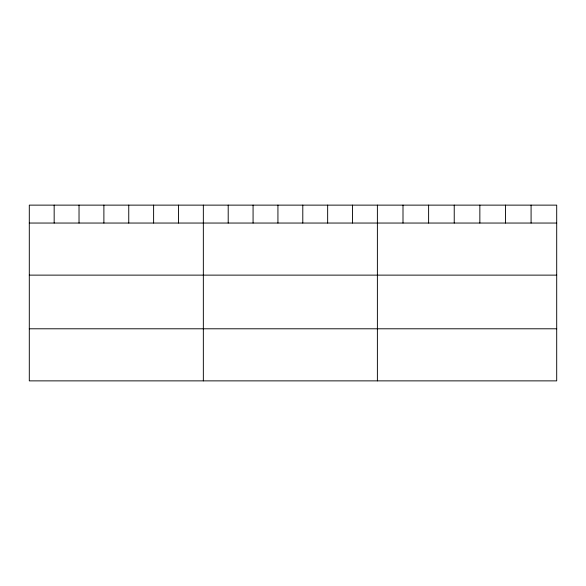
<?xml version="1.0" encoding="UTF-8"?>
<svg xmlns="http://www.w3.org/2000/svg" width="586" height="586" viewBox="0 0 586 586"><rect width="100%" height="100%" fill="white"/><g stroke="black" fill="none" stroke-linecap="round" stroke-linejoin="round"><path stroke-width="0.88" d="M556.7 223.046L556.7 380.871L29.3 380.871L29.3 205.129L556.7 205.129L556.7 223.046L29.3 223.046M29.3 275.127L556.7 275.127M29.3 328.79L556.7 328.79M531.084 205.129L531.084 223.046M505.469 205.129L505.469 223.046M479.853 205.129L479.853 223.046M454.231 205.129L454.231 223.046M428.615 205.129L428.615 223.046M403 205.129L403 223.046M377.384 205.129L377.384 380.871M352.523 205.129L352.523 223.046M327.655 205.129L327.655 223.046M302.794 205.129L302.794 223.046M277.932 205.129L277.932 223.046M253.071 205.129L253.071 223.046M228.203 205.129L228.203 223.046M203.342 205.129L203.342 380.871M178.481 205.129L178.481 223.046M153.613 205.129L153.613 223.046M128.752 205.129L128.752 223.046M103.89 205.129L103.89 223.046M79.029 205.129L79.029 223.046M54.161 205.129L54.161 223.046"/></g></svg>
